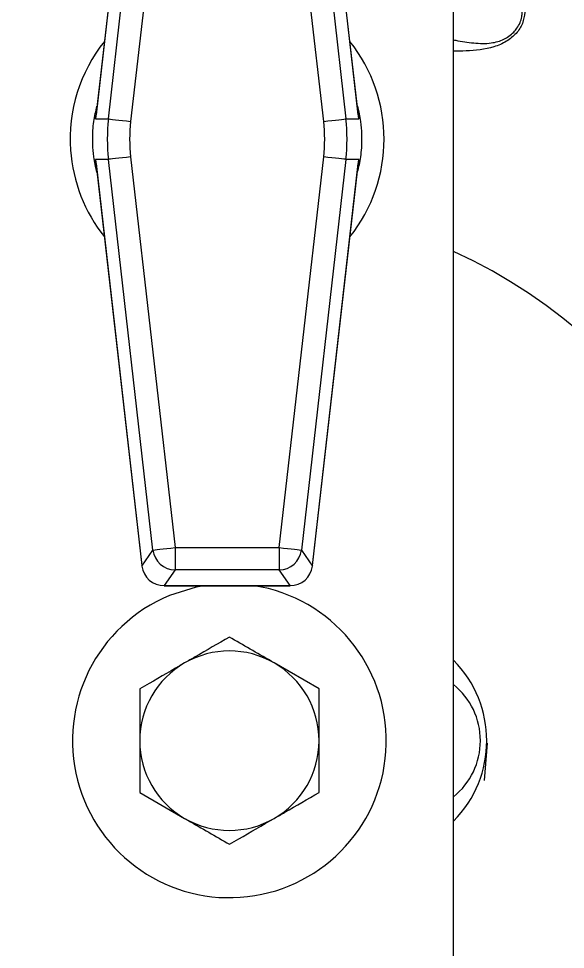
# Model space of a CAD drawing. Extents: x 16.7 to 113.1, y 4.5 to 84.5.
# Drawn here: x 81.88 to 83.405, y 35.325 to 37.919 of the extents above; entities that cross this region are included whole.
import ezdxf

# ---------------------------------------------------------------- set-up
doc = ezdxf.new("R2010")
doc.units = 0
doc.header["$MEASUREMENT"] = 0
doc.layers.add('OBJECT', color=7, linetype='CONTINUOUS')

msp = doc.modelspace()

# ---------------------------------------------------------------- linework, layer by layer
at = {"layer": 'OBJECT'}
for p, q in [((83.0931, 35.1139), (83.0931, 44.0865)), ((82.2239, 38.7707), (82.095, 37.6392)), ((82.2238, 38.7707), (82.0962, 37.6506)), ((82.8287, 37.6392), (82.6998, 38.7707)), ((82.8275, 37.6506), (82.6999, 38.7707)), ((82.1307, 37.6392), (82.2548, 38.7278)), ((82.6689, 38.7278), (82.7929, 37.6392)), ((82.3167, 38.7208), (82.1927, 37.6321)), ((82.731, 37.6321), (82.607, 38.7208)), ((82.095, 37.6392), (82.1307, 37.6392)), ((82.7929, 37.6392), (82.8287, 37.6392)), ((82.1927, 37.5333), (82.3167, 36.4447)), ((82.607, 36.4447), (82.731, 37.5333)), ((82.1307, 37.5263), (82.095, 37.5263)), ((82.095, 37.5263), (82.2239, 36.3947)), ((82.0962, 37.5149), (82.2238, 36.3947)), ((82.2548, 36.4376), (82.1307, 37.5263)), ((82.7929, 37.5263), (82.6689, 36.4376)), ((82.6998, 36.3947), (82.8287, 37.5263)), ((82.6999, 36.3947), (82.8275, 37.5149)), ((82.8287, 37.5263), (82.7929, 37.5263)), ((82.3167, 36.4447), (82.607, 36.4447)), ((82.3167, 36.4447), (82.3167, 36.3824)), ((82.607, 36.4447), (82.607, 36.3824)), ((82.2241, 36.3932), (82.2548, 36.4376)), ((82.6689, 36.4376), (82.6996, 36.3932)), ((82.2239, 36.3947), (82.2238, 36.3947)), ((82.2241, 36.3932), (82.2241, 36.3924)), ((82.6996, 36.3924), (82.6996, 36.3932)), ((82.6999, 36.3947), (82.6998, 36.3947)), ((82.3167, 36.3824), (82.2865, 36.3387)), ((82.607, 36.3824), (82.3167, 36.3824)), ((82.6372, 36.3387), (82.607, 36.3824)), ((82.2858, 36.3384), (82.6379, 36.3384)), ((82.2865, 36.3387), (82.6372, 36.3387)), ((82.7181, 36.0508), (82.5931, 36.123)), ((82.2181, 36.0508), (82.2181, 35.9065)), ((82.7181, 35.7621), (82.7181, 35.9065)), ((83.1794, 35.7954), (83.188, 35.8992)), ((82.2181, 35.7621), (82.3431, 35.69))]:
    msp.add_line(p, q, dxfattribs=at)
at = {"layer": 'OBJECT', "flags": 128}
for points in [[(82.1307, 37.6392), (82.1326, 37.639), (82.1366, 37.6385), (82.1426, 37.6378), (82.1503, 37.637), (82.1596, 37.6359), (82.1699, 37.6347), (82.1811, 37.6335), (82.1927, 37.6321)], [(82.731, 37.6321), (82.7426, 37.6335), (82.7538, 37.6347), (82.7641, 37.6359), (82.7733, 37.637), (82.7811, 37.6378), (82.787, 37.6385), (82.791, 37.639), (82.7929, 37.6392)], [(82.1927, 37.5333), (82.1811, 37.532), (82.1699, 37.5307), (82.1596, 37.5295), (82.1503, 37.5285), (82.1426, 37.5276), (82.1366, 37.5269), (82.1326, 37.5265), (82.1307, 37.5263)], [(82.7929, 37.5263), (82.791, 37.5265), (82.787, 37.5269), (82.7811, 37.5276), (82.7733, 37.5285), (82.7641, 37.5295), (82.7538, 37.5307), (82.7426, 37.532), (82.731, 37.5333)], [(82.2548, 36.4376), (82.2567, 36.4378), (82.2607, 36.4383), (82.2666, 36.439), (82.2744, 36.4399), (82.2836, 36.4409), (82.294, 36.4421), (82.3051, 36.4434), (82.3167, 36.4447)], [(82.607, 36.4447), (82.6185, 36.4434), (82.6297, 36.4421), (82.6401, 36.4409), (82.6493, 36.4399), (82.657, 36.439), (82.663, 36.4383), (82.667, 36.4378), (82.6689, 36.4376)], [(82.3987, 36.3384), (82.3759, 36.3342), (82.301, 36.3108)]]:
    msp.add_lwpolyline(points, dxfattribs=at)
at = {"layer": 'OBJECT'}
for centre, radius, start, end in [((82.4618, 37.5827), 0.4375, 141.4997, 183.9748), ((82.4618, 37.5827), 0.4375, 321.4997, 38.5003), ((82.4618, 37.5827), 0.4375, 183.9748, 218.5003), ((82.4681, 35.9065), 1.5, 209.9264, 65.3757), ((82.3171, 36.4452), 0.0627, 186.8973, 269.691), ((82.6066, 36.4452), 0.0627, 270.309, 353.1027), ((82.4681, 35.9065), 0.4375, 112.4483, 80.8696), ((82.4681, 35.9065), 0.25, 60, 120), ((82.8681, 35.9065), 0.3175, 315.1261, 44.8739), ((82.4681, 35.9065), 0.25, 120, 180), ((82.4681, 35.9065), 0.25, 0, 60), ((82.9681, 35.9065), 0.2, 0, 51.3178), ((82.4681, 35.9065), 0.25, 180, 240), ((82.4681, 35.9065), 0.25, 300, 0), ((82.9681, 35.9065), 0.2, 308.6822, 0), ((82.4681, 35.9065), 0.25, 240, 300)]:
    msp.add_arc(centre, radius, start, end, dxfattribs=at)
for centre, major_axis, ratio, start_param, end_param in [((82.6285, 37.5827), (0.5009, 0), 0.998148, 3.028424, 3.254762), ((82.2952, 37.5827), (0.5009, 0), 0.998148, 6.170016, 6.396354), ((82.6285, 37.5827), (0.4386, 0), 0.997533, 3.028424, 3.254762), ((82.2952, 37.5827), (-0.4386, 0), 0.997533, 3.028424, 3.254762), ((82.2244, 36.3947), (-0.00086, 0.0075), 0.069473, 1.562842, 1.768966), ((82.2865, 36.4009), (0.0606, 0.017), 0.988785, 2.989485, 4.441424), ((82.6372, 36.4009), (0.0606, -0.017), 0.988785, 4.983354, 6.435293), ((82.6992, 36.3947), (0.00086, 0.0075), 0.069473, 4.51422, 4.720343)]:
    msp.add_ellipse(centre, major_axis=major_axis, ratio=ratio, start_param=start_param, end_param=end_param, dxfattribs=at)
for points, knots in [([(83.0931, 37.8594), (83.0951, 37.859), (83.1138, 37.8555), (83.1488, 37.8499), (83.1952, 37.848), (83.2281, 37.8578), (83.2482, 37.8696), (83.2605, 37.8802), (83.271, 37.8931), (83.279, 37.9073), (83.2839, 37.9224), (83.2844, 37.9324), (83.2846, 37.9367)], [0, 0, 0, 0, 0.02397, 0.221866, 0.412852, 0.559625, 0.626325, 0.706786, 0.771644, 0.853474, 0.936537, 1, 1, 1, 1]), ([(83.2916, 37.9362), (83.2903, 37.9258), (83.2876, 37.9048), (83.269, 37.8767), (83.2414, 37.8538), (83.1944, 37.8341), (83.1426, 37.8279), (83.1047, 37.8282), (83.0931, 37.8283)], [0, 0, 0, 0, 0.145404, 0.291057, 0.43334, 0.582158, 0.872463, 1, 1, 1, 1]), ([(82.0991, 37.4891), (82.0971, 37.4965), (82.0936, 37.5099), (82.0893, 37.537), (82.0864, 37.5693), (82.087, 37.6037), (82.0907, 37.6412), (82.0956, 37.661), (82.0989, 37.6743)], [0, 0, 0, 0, 0.1481991, 0.2666235, 0.4434549, 0.621102, 0.7446764, 1, 1, 1, 1]), ([(82.8246, 37.6763), (82.8266, 37.6689), (82.8301, 37.6556), (82.8344, 37.6284), (82.8373, 37.5962), (82.8367, 37.5618), (82.833, 37.5243), (82.8281, 37.5045), (82.8248, 37.4912)], [0, 0, 0, 0, 0.148199, 0.266623, 0.443454, 0.621103, 0.744676, 1, 1, 1, 1]), ([(82.095, 37.6392), (82.095, 37.6395), (82.0954, 37.6433), (82.096, 37.6471), (82.0966, 37.6506)], [0, 0, 0, 0, 0.073448, 1, 1, 1, 1]), ([(82.8271, 37.6506), (82.8277, 37.6471), (82.8283, 37.6433), (82.8287, 37.6395), (82.8287, 37.6392)], [0, 0, 0, 0, 0.926552, 1, 1, 1, 1]), ([(82.0966, 37.5149), (82.096, 37.5184), (82.0954, 37.5222), (82.095, 37.526), (82.095, 37.5263)], [0, 0, 0, 0, 0.926529, 1, 1, 1, 1]), ([(82.8287, 37.5263), (82.8287, 37.526), (82.8283, 37.5222), (82.8277, 37.5184), (82.8271, 37.5149)], [0, 0, 0, 0, 0.073471, 1, 1, 1, 1]), ([(82.2238, 36.3947), (82.2238, 36.3945), (82.2239, 36.3937), (82.224, 36.393), (82.2241, 36.3924)], [0, 0, 0, 0, 0.2492898, 1, 1, 1, 1]), ([(82.6996, 36.3924), (82.6996, 36.3926), (82.6997, 36.3933), (82.6998, 36.3941), (82.6999, 36.3947)], [0, 0, 0, 0, 0.251203, 1, 1, 1, 1]), ([(82.4681, 36.1952), (82.4364, 36.1769), (82.3952, 36.1531), (82.3529, 36.1286), (82.3431, 36.123)], [0, 0, 0, 0, 0.76815, 1, 1, 1, 1]), ([(82.5931, 36.123), (82.5901, 36.1247), (82.5479, 36.1491), (82.5066, 36.173), (82.4681, 36.1952)], [0, 0, 0, 0, 0.0702143, 1, 1, 1, 1]), ([(82.3431, 36.123), (82.3097, 36.1037), (82.2674, 36.0793), (82.2267, 36.0558), (82.2181, 36.0508)], [0, 0, 0, 0, 0.788999, 1, 1, 1, 1]), ([(82.7181, 35.9065), (82.7181, 35.9099), (82.7181, 35.9586), (82.7181, 36.0064), (82.7181, 36.0508)], [0, 0, 0, 0, 0.070214, 1, 1, 1, 1]), ([(82.2181, 35.9065), (82.2181, 35.9031), (82.2181, 35.8543), (82.2181, 35.8066), (82.2181, 35.7621)], [0, 0, 0, 0, 0.070214, 1, 1, 1, 1]), ([(82.5931, 35.69), (82.6029, 35.6956), (82.6452, 35.7201), (82.6864, 35.7439), (82.7181, 35.7621)], [0, 0, 0, 0, 0.231849, 1, 1, 1, 1]), ([(82.3431, 35.69), (82.3461, 35.6883), (82.3883, 35.6639), (82.4296, 35.64), (82.4681, 35.6178)], [0, 0, 0, 0, 0.070214, 1, 1, 1, 1]), ([(82.4681, 35.6178), (82.4767, 35.6228), (82.5174, 35.6463), (82.5597, 35.6707), (82.5931, 35.69)], [0, 0, 0, 0, 0.211001, 1, 1, 1, 1])]:
    msp.add_open_spline(points, degree=3, knots=knots, dxfattribs=at)

doc.saveas('drawing.dxf')
